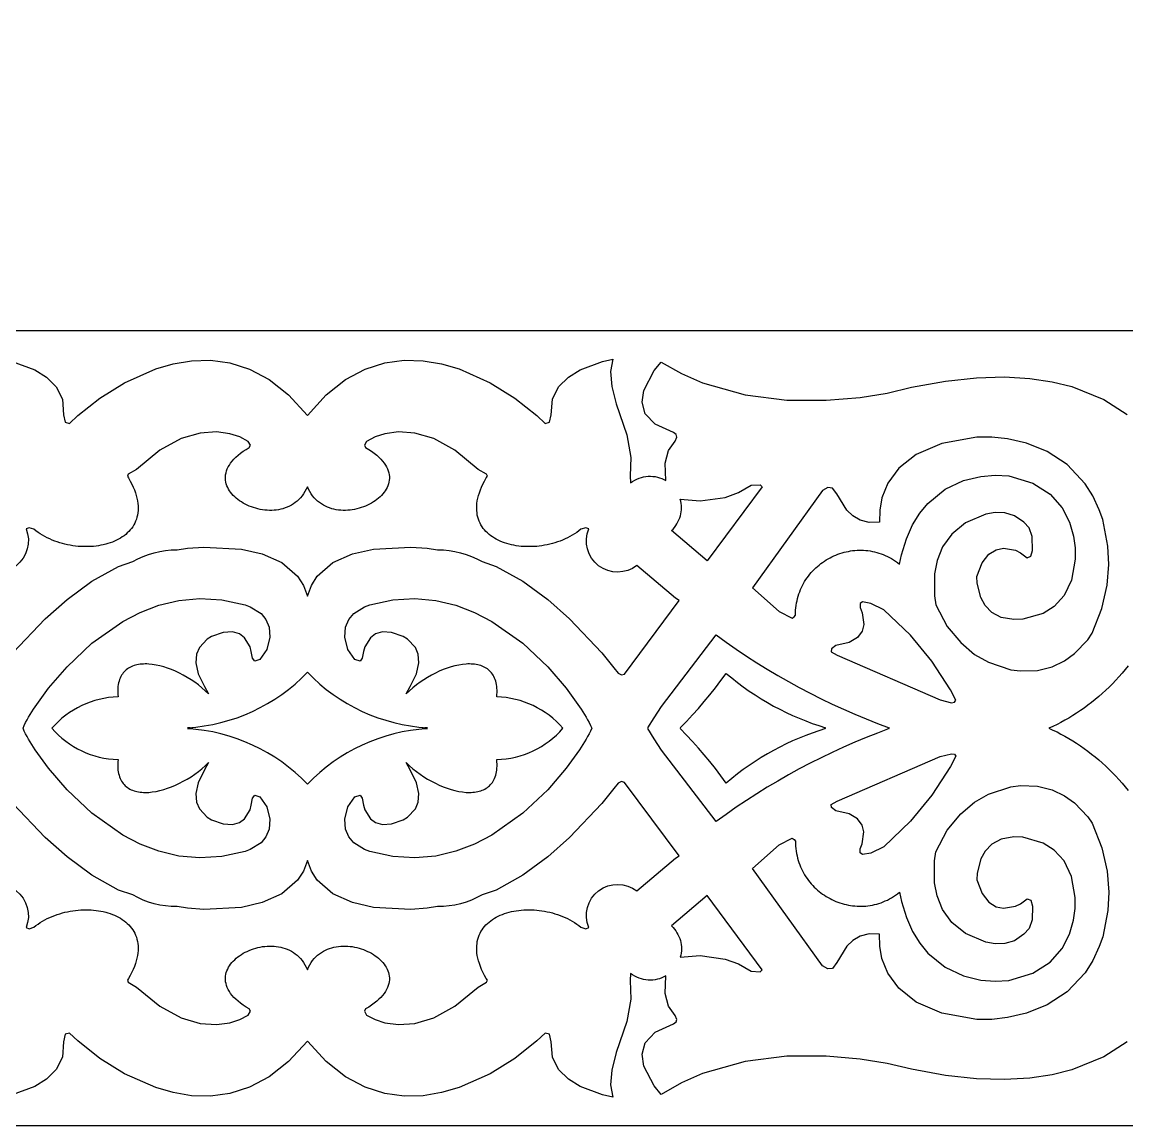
# Model space of a CAD drawing. Extents: x 2785 to 3442, y 577 to 855.
# Drawn here: x 3212.9 to 3351.9, y 577.3 to 716.3 of the extents above; entities that cross this region are included whole.
import ezdxf

# ---------------------------------------------------------------- set-up
doc = ezdxf.new("R2010")
doc.units = 0
doc.layers.add('LAYER_1', color=18, linetype='CONTINUOUS')

msp = doc.modelspace()

# ---------------------------------------------------------------- linework, layer by layer
at = {"layer": 'LAYER_1'}
for points in [[(3140.84, 660.75, 0), (3142.33, 663.28)], [(3355.16, 663.28, 0), (3356.66, 660.75)], [(3142.33, 591.53, 0), (3140.84, 594.06)], [(3356.66, 594.06, 0), (3355.16, 591.53)], [(2907.39, 846.03, 0), (2908.36, 844.39)], [(2970.34, 846.03, 0), (2969.36, 844.39)], [(3109.49, 844.39, 0), (3108.51, 846.03)], [(3170.49, 844.39, 0), (3171.46, 846.03)], [(3309.64, 846.03, 0), (3310.61, 844.39)], [(3371.62, 844.39, 0), (3372.59, 846.03)], [(2908.36, 801.15, 0), (2907.39, 799.51)], [(2969.36, 801.15, 0), (2970.34, 799.51)], [(3108.51, 799.51, 0), (3109.49, 801.15)], [(3171.46, 799.51, 0), (3170.49, 801.15)], [(3310.61, 801.15, 0), (3309.64, 799.51)], [(3372.59, 799.51, 0), (3371.62, 801.15)], [(3211.71, 636.88), (3215.76, 641.18), (3218.51, 643.61), (3221.62, 645.9), (3225, 647.78), (3226.77, 648.39, -0.132782), (3232.36, 649.86), (3233.67, 650.06), (3235.74, 650.21), (3240.44, 649.96), (3243.08, 649.35), (3245.53, 648.25), (3247.51, 646.53), (3248.24, 645.39), (3248.75, 644.04), (3248.75, 644.04), (3248.75, 644.04), (3248.75, 644.04), (3248.75, 644.04), (3249.26, 645.39), (3249.99, 646.53), (3251.97, 648.25), (3254.42, 649.35), (3257.06, 649.96), (3261.76, 650.21), (3263.83, 650.06), (3265.13, 649.86, -0.132782), (3270.72, 648.39), (3272.5, 647.78), (3275.87, 645.9), (3278.98, 643.61), (3281.73, 641.18), (3285.79, 636.88), (3287.31, 634.99), (3287.83, 634.32), (3288.26, 634.11), (3288.66, 634.22), (3295.52, 643.47), (3295.08, 643.78), (3290.19, 647.89, -0.77031), (3284.14, 652.5), (3284.14, 652.5), (3283.77, 652.65), (3283.17, 652.45), (3282.9, 652.25), (3282.63, 652.05), (3282.35, 651.87), (3282.06, 651.69), (3281.76, 651.53), (3281.46, 651.37), (3281.16, 651.23), (3280.85, 651.09), (3280.54, 650.97), (3280.22, 650.86), (3279.9, 650.75), (3279.57, 650.66), (3279.25, 650.57), (3278.92, 650.5), (3278.59, 650.44), (3278.26, 650.38), (3277.93, 650.34), (3277.6, 650.3), (3277.27, 650.28), (3276.94, 650.26), (3276.62, 650.26), (3276.29, 650.26), (3275.97, 650.28), (3275.65, 650.3), (3275.34, 650.33), (3275.03, 650.38), (3274.72, 650.43), (3274.42, 650.49), (3274.13, 650.56), (3273.84, 650.65), (3273.56, 650.74), (3273.28, 650.84), (3273.02, 650.95), (3272.76, 651.07), (3272.51, 651.19), (3272.27, 651.33), (3272.03, 651.48), (3271.81, 651.64), (3271.6, 651.8), (3271.4, 651.98), (3271.22, 652.16), (3271.04, 652.36), (3270.88, 652.56), (3270.73, 652.77), (3270.59, 652.99), (3270.47, 653.22), (3270.36, 653.46), (3270.27, 653.71), (3270.19, 653.97), (3270.13, 654.24), (3270.09, 654.51), (3270.06, 654.8), (3270.05, 655.09), (3270.06, 655.39), (3270.08, 655.71), (3270.13, 656.03), (3270.2, 656.36), (3270.28, 656.69), (3270.39, 657.04), (3270.52, 657.4), (3270.66, 657.76), (3270.84, 658.13), (3271.03, 658.52), (3271.24, 658.91), (3271.4, 659.13), (3271.28, 659.37), (3270.23, 659.98), (3267.31, 662.4), (3264.64, 663.86), (3262.25, 664.56), (3260.2, 664.7), (3258.51, 664.47), (3257.26, 664.07), (3256.19, 663.51), (3255.92, 663.04), (3256.06, 662.74), (3256.46, 662.5), (3256.83, 662.26), (3257.16, 662.02), (3257.47, 661.77), (3257.74, 661.52), (3257.99, 661.28), (3258.21, 661.03), (3258.4, 660.78), (3258.57, 660.53), (3258.71, 660.29), (3258.83, 660.04), (3258.92, 659.8), (3258.99, 659.55), (3259.03, 659.31), (3259.06, 659.07), (3259.06, 658.84), (3259.04, 658.61), (3259, 658.38), (3258.95, 658.15), (3258.87, 657.93), (3258.78, 657.72), (3258.67, 657.51), (3258.55, 657.3), (3258.41, 657.1), (3258.25, 656.9), (3258.08, 656.72), (3257.9, 656.54), (3257.71, 656.36), (3257.5, 656.2), (3257.28, 656.04), (3257.06, 655.89), (3256.82, 655.74), (3256.58, 655.61), (3256.32, 655.49), (3256.07, 655.37), (3255.8, 655.27), (3255.53, 655.17), (3255.25, 655.09), (3254.97, 655.02), (3254.69, 654.95), (3254.4, 654.9), (3254.11, 654.87), (3253.82, 654.84), (3253.53, 654.83), (3253.24, 654.83), (3252.95, 654.84), (3252.66, 654.87), (3252.38, 654.91), (3252.09, 654.97), (3251.82, 655.04), (3251.54, 655.13), (3251.27, 655.23), (3251.01, 655.35), (3250.76, 655.48), (3250.51, 655.63), (3250.27, 655.8), (3250.04, 655.99), (3249.82, 656.19), (3249.61, 656.41), (3249.41, 656.65), (3249.23, 656.91), (3249.05, 657.19), (3248.89, 657.49), (3248.75, 657.8), (3248.6, 657.49), (3248.44, 657.19), (3248.27, 656.91), (3248.08, 656.65), (3247.89, 656.41), (3247.68, 656.19), (3247.46, 655.99), (3247.23, 655.8), (3246.99, 655.63), (3246.74, 655.48), (3246.48, 655.35), (3246.22, 655.23), (3245.95, 655.13), (3245.68, 655.04), (3245.4, 654.97), (3245.12, 654.91), (3244.84, 654.87), (3244.55, 654.84), (3244.26, 654.83), (3243.97, 654.83), (3243.68, 654.84), (3243.39, 654.87), (3243.1, 654.9), (3242.81, 654.95), (3242.53, 655.02), (3242.25, 655.09), (3241.97, 655.17), (3241.7, 655.27), (3241.43, 655.37), (3241.17, 655.49), (3240.92, 655.61), (3240.67, 655.74), (3240.44, 655.89), (3240.21, 656.04), (3240, 656.2), (3239.79, 656.36), (3239.6, 656.54), (3239.41, 656.72), (3239.25, 656.9), (3239.09, 657.1), (3238.95, 657.3), (3238.83, 657.51), (3238.72, 657.72), (3238.62, 657.93), (3238.55, 658.15), (3238.49, 658.38), (3238.46, 658.61), (3238.44, 658.84), (3238.44, 659.07), (3238.46, 659.31), (3238.51, 659.55), (3238.58, 659.8), (3238.67, 660.04), (3238.79, 660.29), (3238.93, 660.53), (3239.09, 660.78), (3239.29, 661.03), (3239.51, 661.28), (3239.75, 661.52), (3240.03, 661.77), (3240.33, 662.02), (3240.67, 662.26), (3241.04, 662.5), (3241.43, 662.74), (3241.58, 663.04), (3241.3, 663.51), (3240.24, 664.07), (3238.98, 664.47), (3237.3, 664.7), (3235.24, 664.56), (3232.86, 663.86), (3230.18, 662.4), (3227.27, 659.98), (3226.22, 659.37), (3226.1, 659.13), (3226.25, 658.91), (3226.47, 658.52), (3226.66, 658.13), (3226.83, 657.76), (3226.98, 657.4), (3227.11, 657.04), (3227.21, 656.69), (3227.3, 656.36), (3227.37, 656.03), (3227.41, 655.71), (3227.44, 655.39), (3227.45, 655.09), (3227.44, 654.8), (3227.41, 654.51), (3227.37, 654.24), (3227.31, 653.97), (3227.23, 653.71), (3227.14, 653.46), (3227.03, 653.22), (3226.91, 652.99), (3226.77, 652.77), (3226.62, 652.56), (3226.46, 652.36), (3226.28, 652.16), (3226.09, 651.98), (3225.89, 651.8), (3225.68, 651.64), (3225.46, 651.48), (3225.23, 651.33), (3224.99, 651.19), (3224.74, 651.07), (3224.48, 650.95), (3224.21, 650.84), (3223.94, 650.74), (3223.66, 650.65), (3223.37, 650.56), (3223.07, 650.49), (3222.77, 650.43), (3222.47, 650.38), (3222.16, 650.33), (3221.84, 650.3), (3221.53, 650.28), (3221.2, 650.26), (3220.88, 650.26), (3220.55, 650.26), (3220.23, 650.28), (3219.9, 650.3), (3219.57, 650.34), (3219.24, 650.38), (3218.91, 650.44), (3218.58, 650.5), (3218.25, 650.57), (3217.92, 650.66), (3217.6, 650.75), (3217.28, 650.86), (3216.96, 650.97), (3216.65, 651.09), (3216.34, 651.23), (3216.03, 651.37), (3215.73, 651.53), (3215.44, 651.69), (3215.15, 651.87), (3214.87, 652.05), (3214.6, 652.25), (3214.33, 652.45), (3213.73, 652.65), (3213.35, 652.5), (3213.35, 652.5, -0.77031), (3207.3, 647.89)], [(3207.3, 606.92, -0.77031), (3213.35, 602.31), (3213.35, 602.31), (3213.73, 602.16), (3214.33, 602.36), (3214.6, 602.56), (3214.87, 602.76), (3215.15, 602.94), (3215.44, 603.12), (3215.73, 603.28), (3216.03, 603.44), (3216.34, 603.58), (3216.65, 603.72), (3216.96, 603.84), (3217.28, 603.95), (3217.6, 604.06), (3217.92, 604.15), (3218.25, 604.24), (3218.58, 604.31), (3218.91, 604.37), (3219.24, 604.43), (3219.57, 604.47), (3219.9, 604.51), (3220.23, 604.53), (3220.55, 604.55), (3220.88, 604.55), (3221.2, 604.55), (3221.53, 604.53), (3221.84, 604.51), (3222.16, 604.48), (3222.47, 604.43), (3222.77, 604.38), (3223.07, 604.32), (3223.37, 604.25), (3223.66, 604.17), (3223.94, 604.07), (3224.21, 603.97), (3224.48, 603.86), (3224.74, 603.75), (3224.99, 603.62), (3225.23, 603.48), (3225.46, 603.33), (3225.68, 603.17), (3225.89, 603.01), (3226.09, 602.83), (3226.28, 602.65), (3226.46, 602.45), (3226.62, 602.25), (3226.77, 602.04), (3226.91, 601.82), (3227.03, 601.59), (3227.14, 601.35), (3227.23, 601.1), (3227.31, 600.84), (3227.37, 600.57), (3227.41, 600.3), (3227.44, 600.01), (3227.45, 599.72), (3227.44, 599.42), (3227.41, 599.11), (3227.37, 598.78), (3227.3, 598.46), (3227.21, 598.12), (3227.11, 597.77), (3226.98, 597.41), (3226.83, 597.05), (3226.66, 596.68), (3226.47, 596.29), (3226.25, 595.9), (3226.1, 595.68), (3226.22, 595.44), (3227.27, 594.83), (3230.18, 592.41), (3232.86, 590.95), (3235.24, 590.25), (3237.3, 590.11), (3238.98, 590.34), (3240.24, 590.75), (3241.3, 591.3), (3241.58, 591.77), (3241.43, 592.07), (3241.04, 592.31), (3240.67, 592.55), (3240.33, 592.79), (3240.03, 593.04), (3239.75, 593.29), (3239.51, 593.53), (3239.29, 593.78), (3239.09, 594.03), (3238.93, 594.28), (3238.79, 594.52), (3238.67, 594.77), (3238.58, 595.01), (3238.51, 595.26), (3238.46, 595.5), (3238.44, 595.74), (3238.44, 595.97), (3238.46, 596.2), (3238.49, 596.43), (3238.55, 596.66), (3238.62, 596.88), (3238.72, 597.09), (3238.83, 597.31), (3238.95, 597.51), (3239.09, 597.71), (3239.25, 597.91), (3239.41, 598.09), (3239.6, 598.27), (3239.79, 598.45), (3240, 598.62), (3240.21, 598.77), (3240.44, 598.92), (3240.67, 599.07), (3240.92, 599.2), (3241.17, 599.32), (3241.43, 599.44), (3241.7, 599.54), (3241.97, 599.64), (3242.25, 599.72), (3242.53, 599.79), (3242.81, 599.86), (3243.1, 599.91), (3243.39, 599.94), (3243.68, 599.97), (3243.97, 599.98), (3244.26, 599.98), (3244.55, 599.97), (3244.84, 599.94), (3245.12, 599.9), (3245.4, 599.84), (3245.68, 599.77), (3245.95, 599.68), (3246.22, 599.58), (3246.48, 599.46), (3246.74, 599.33), (3246.99, 599.18), (3247.23, 599.01), (3247.46, 598.82), (3247.68, 598.62), (3247.89, 598.4), (3248.08, 598.16), (3248.27, 597.9), (3248.44, 597.62), (3248.6, 597.32), (3248.75, 597.01), (3248.89, 597.32), (3249.05, 597.62), (3249.23, 597.9), (3249.41, 598.16), (3249.61, 598.4), (3249.82, 598.62), (3250.04, 598.82), (3250.27, 599.01), (3250.51, 599.18), (3250.76, 599.33), (3251.01, 599.46), (3251.27, 599.58), (3251.54, 599.68), (3251.82, 599.77), (3252.09, 599.84), (3252.38, 599.9), (3252.66, 599.94), (3252.95, 599.97), (3253.24, 599.98), (3253.53, 599.98), (3253.82, 599.97), (3254.11, 599.94), (3254.4, 599.91), (3254.69, 599.86), (3254.97, 599.79), (3255.25, 599.72), (3255.53, 599.64), (3255.8, 599.54), (3256.07, 599.44), (3256.32, 599.32), (3256.58, 599.2), (3256.82, 599.07), (3257.06, 598.92), (3257.28, 598.77), (3257.5, 598.62), (3257.71, 598.45), (3257.9, 598.27), (3258.08, 598.09), (3258.25, 597.91), (3258.41, 597.71), (3258.55, 597.51), (3258.67, 597.31), (3258.78, 597.09), (3258.87, 596.88), (3258.95, 596.66), (3259, 596.43), (3259.04, 596.2), (3259.06, 595.97), (3259.06, 595.74), (3259.03, 595.5), (3258.99, 595.26), (3258.92, 595.01), (3258.83, 594.77), (3258.71, 594.52), (3258.57, 594.28), (3258.4, 594.03), (3258.21, 593.78), (3257.99, 593.53), (3257.74, 593.29), (3257.47, 593.04), (3257.16, 592.79), (3256.83, 592.55), (3256.46, 592.31), (3256.06, 592.07), (3255.92, 591.77), (3256.19, 591.3), (3257.26, 590.75), (3258.51, 590.34), (3260.2, 590.11), (3262.25, 590.25), (3264.64, 590.95), (3267.31, 592.41), (3270.23, 594.83), (3271.28, 595.44), (3271.4, 595.68), (3271.24, 595.9), (3271.03, 596.29), (3270.84, 596.68), (3270.66, 597.05), (3270.52, 597.41), (3270.39, 597.77), (3270.28, 598.12), (3270.2, 598.46), (3270.13, 598.78), (3270.08, 599.11), (3270.06, 599.42), (3270.05, 599.72), (3270.06, 600.01), (3270.09, 600.3), (3270.13, 600.57), (3270.19, 600.84), (3270.27, 601.1), (3270.36, 601.35), (3270.47, 601.59), (3270.59, 601.82), (3270.73, 602.04), (3270.88, 602.25), (3271.04, 602.45), (3271.22, 602.65), (3271.4, 602.83), (3271.6, 603.01), (3271.81, 603.17), (3272.03, 603.33), (3272.27, 603.48), (3272.51, 603.62), (3272.76, 603.75), (3273.02, 603.86), (3273.28, 603.97), (3273.56, 604.07), (3273.84, 604.17), (3274.13, 604.25), (3274.42, 604.32), (3274.72, 604.38), (3275.03, 604.43), (3275.34, 604.48), (3275.65, 604.51), (3275.97, 604.53), (3276.29, 604.55), (3276.62, 604.55), (3276.94, 604.55), (3277.27, 604.53), (3277.6, 604.51), (3277.93, 604.47), (3278.26, 604.43), (3278.59, 604.37), (3278.92, 604.31), (3279.25, 604.24), (3279.57, 604.15), (3279.9, 604.06), (3280.22, 603.95), (3280.54, 603.84), (3280.85, 603.72), (3281.16, 603.58), (3281.46, 603.44), (3281.76, 603.28), (3282.06, 603.12), (3282.35, 602.94), (3282.63, 602.76), (3282.9, 602.56), (3283.17, 602.36), (3283.77, 602.16), (3284.14, 602.31), (3284.14, 602.31, -0.77031), (3290.19, 606.92), (3295.08, 611.03), (3295.52, 611.34), (3288.66, 620.59), (3288.26, 620.7), (3287.83, 620.49), (3287.31, 619.82), (3285.79, 617.93), (3281.73, 613.63), (3278.98, 611.2), (3275.87, 608.91), (3272.5, 607.03), (3270.72, 606.42, -0.132782), (3265.13, 604.95), (3263.83, 604.75), (3261.76, 604.6), (3257.06, 604.85), (3254.42, 605.46), (3251.97, 606.56), (3249.99, 608.29), (3249.26, 609.42), (3248.75, 610.77), (3248.75, 610.77), (3248.75, 610.77), (3248.75, 610.77), (3248.75, 610.77), (3248.24, 609.42), (3247.51, 608.29), (3245.53, 606.56), (3243.08, 605.46), (3240.44, 604.85), (3235.74, 604.6), (3233.67, 604.75), (3232.36, 604.95, -0.132782), (3226.77, 606.42), (3225, 607.03), (3221.62, 608.91), (3218.51, 611.2), (3215.76, 613.63), (3211.71, 617.93)]]:
    msp.add_lwpolyline(points, format="xyb", dxfattribs=at)
for points in [[(3094.24, 677.47), (3248.75, 677.47), (3403.26, 677.47)], [(3211.62, 673.57), (3214.44, 672.51), (3215.91, 671.59), (3217.13, 670.38), (3217.92, 668.81), (3218.05, 666.87), (3218.29, 665.92), (3218.83, 665.77), (3219.87, 666.77), (3222.64, 668.97), (3225.74, 670.9), (3229.67, 672.64), (3231.86, 673.28), (3234.17, 673.66), (3236.56, 673.72), (3239.01, 673.39), (3241.48, 672.6), (3243.95, 671.28), (3246.38, 669.36), (3248.75, 666.79), (3251.12, 669.36), (3253.55, 671.28), (3256.01, 672.6), (3258.49, 673.39), (3260.93, 673.72), (3263.33, 673.66), (3265.64, 673.28), (3267.83, 672.64), (3271.75, 670.9), (3274.85, 668.97), (3277.62, 666.77), (3278.67, 665.77), (3279.21, 665.92), (3279.44, 666.87), (3279.58, 668.81), (3280.36, 670.38), (3281.59, 671.59), (3283.06, 672.51), (3285.88, 673.57), (3287.19, 673.86), (3286.88, 672.29), (3287.05, 670.43), (3287.58, 668.23), (3288.93, 664.33), (3289.43, 661.49), (3289.36, 659.16), (3289.42, 658.28), (3289.67, 658.46), (3289.94, 658.62), (3290.21, 658.76), (3290.48, 658.88), (3290.77, 658.97), (3291.05, 659.04), (3291.34, 659.09), (3291.63, 659.12), (3291.92, 659.12), (3292.21, 659.11), (3292.5, 659.07), (3292.78, 659.01), (3293.06, 658.94), (3293.33, 658.84), (3293.6, 658.72), (3293.86, 658.58), (3293.76, 660.78), (3294.19, 662.38), (3295.04, 663.55), (3295.25, 664.06), (3295.16, 664.38), (3294.83, 664.61), (3292.49, 665.67), (3291.24, 666.99), (3290.85, 668.45), (3291.07, 669.93), (3292.39, 672.44), (3293.27, 673.5), (3295.82, 672.04), (3298.45, 670.88), (3303.81, 669.36), (3309.08, 668.7), (3314, 668.68), (3318.3, 669.05), (3321.7, 669.6), (3324.74, 670.32), (3329.04, 671.11), (3332.94, 671.53), (3336.47, 671.62), (3339.63, 671.44), (3342.44, 671.02), (3344.92, 670.4), (3348.96, 668.77), (3351.87, 666.9)], [(3352.01, 635.26), (3351.63, 634.79), (3351.25, 634.33), (3350.85, 633.88), (3350.45, 633.44), (3350.03, 633.01), (3349.61, 632.59), (3349.19, 632.18), (3348.75, 631.78), (3348.31, 631.39), (3347.86, 631.01), (3347.41, 630.65), (3346.95, 630.29), (3346.48, 629.95), (3346.01, 629.62), (3345.53, 629.29), (3345.04, 628.99), (3344.55, 628.69), (3344.06, 628.41), (3343.56, 628.14), (3343.06, 627.88), (3342.55, 627.64), (3342.04, 627.41), (3342.55, 627.17), (3343.06, 626.93), (3343.56, 626.67), (3344.06, 626.4), (3344.55, 626.12), (3345.04, 625.82), (3345.53, 625.52), (3346.01, 625.2), (3346.48, 624.86), (3346.95, 624.52), (3347.41, 624.16), (3347.86, 623.8), (3348.31, 623.42), (3348.75, 623.03), (3349.19, 622.63), (3349.61, 622.22), (3350.03, 621.8), (3350.45, 621.37), (3350.85, 620.93), (3351.25, 620.48), (3351.63, 620.02), (3352.01, 619.55)], [(3351.87, 587.92), (3348.96, 586.04), (3344.92, 584.41), (3342.44, 583.79), (3339.63, 583.37), (3336.47, 583.19), (3332.94, 583.28), (3329.04, 583.7), (3324.74, 584.49), (3321.7, 585.21), (3318.3, 585.76), (3314, 586.13), (3309.08, 586.11), (3303.81, 585.45), (3298.45, 583.93), (3295.82, 582.77), (3293.27, 581.32), (3292.39, 582.37), (3291.07, 584.88), (3290.85, 586.36), (3291.24, 587.82), (3292.49, 589.15), (3294.83, 590.2), (3295.16, 590.43), (3295.25, 590.75), (3295.04, 591.26), (3294.19, 592.43), (3293.76, 594.03), (3293.86, 596.23), (3293.6, 596.09), (3293.33, 595.97), (3293.06, 595.87), (3292.78, 595.8), (3292.5, 595.74), (3292.21, 595.7), (3291.92, 595.69), (3291.63, 595.69), (3291.34, 595.72), (3291.05, 595.77), (3290.77, 595.84), (3290.48, 595.93), (3290.21, 596.05), (3289.94, 596.19), (3289.67, 596.35), (3289.42, 596.53), (3289.36, 595.65), (3289.43, 593.32), (3288.93, 590.48), (3287.58, 586.58), (3287.05, 584.38), (3286.88, 582.52), (3287.19, 580.95), (3285.88, 581.24), (3283.06, 582.3), (3281.59, 583.22), (3280.36, 584.44), (3279.58, 586), (3279.44, 587.94), (3279.21, 588.89), (3278.67, 589.04), (3277.62, 588.05), (3274.85, 585.84), (3271.75, 583.91), (3267.83, 582.17), (3265.64, 581.53), (3263.33, 581.15), (3260.93, 581.09), (3258.49, 581.43), (3256.01, 582.21), (3253.55, 583.53), (3251.12, 585.45), (3248.75, 588.02), (3246.38, 585.45), (3243.95, 583.53), (3241.48, 582.21), (3239.01, 581.43), (3236.56, 581.09), (3234.17, 581.15), (3231.86, 581.53), (3229.67, 582.17), (3225.74, 583.91), (3222.64, 585.84), (3219.87, 588.05), (3218.83, 589.04), (3218.29, 588.89), (3218.05, 587.94), (3217.92, 586), (3217.13, 584.44), (3215.91, 583.22), (3214.44, 582.3), (3211.62, 581.24)], [(3403.26, 577.34), (3248.75, 577.34), (3094.24, 577.34)]]:
    msp.add_lwpolyline(points, dxfattribs=at)
for points in [[(3310.16, 641.62), (3310.16, 641.94), (3310.18, 642.26), (3310.21, 642.56), (3310.24, 642.87), (3310.29, 643.17), (3310.35, 643.46), (3310.42, 643.75), (3310.5, 644.04), (3310.59, 644.32), (3310.69, 644.59), (3310.79, 644.86), (3310.91, 645.12), (3311.04, 645.37), (3311.17, 645.62), (3311.31, 645.87), (3311.46, 646.11), (3311.62, 646.34), (3311.78, 646.56), (3311.95, 646.78), (3312.13, 646.99), (3312.32, 647.2), (3312.51, 647.4), (3312.71, 647.59), (3312.92, 647.77), (3313.13, 647.95), (3313.34, 648.12), (3313.56, 648.28), (3313.79, 648.44), (3314.02, 648.59), (3314.26, 648.73), (3314.5, 648.86), (3314.74, 648.98), (3314.99, 649.1), (3315.24, 649.2), (3315.5, 649.3), (3315.75, 649.39), (3316.01, 649.48), (3316.28, 649.55), (3316.54, 649.62), (3316.81, 649.67), (3317.08, 649.72), (3317.35, 649.76), (3317.63, 649.78), (3317.9, 649.8), (3318.17, 649.81), (3318.45, 649.81), (3318.73, 649.8), (3319, 649.79), (3319.28, 649.76), (3319.55, 649.72), (3319.83, 649.67), (3320.1, 649.61), (3320.38, 649.54), (3320.65, 649.46), (3320.92, 649.37), (3321.19, 649.27), (3321.45, 649.16), (3321.72, 649.03), (3321.98, 648.9), (3322.24, 648.75), (3322.49, 648.6), (3322.75, 648.43), (3323, 648.25), (3323.24, 648.06), (3323.51, 649.22), (3324.12, 651.25), (3324.89, 653), (3325.79, 654.47), (3326.79, 655.7), (3329, 657.49), (3331.3, 658.57), (3333.47, 659.1), (3335.3, 659.26), (3337.02, 659.17), (3340.02, 658.25), (3342.2, 656.85), (3343.69, 655.14), (3344.63, 653.33), (3345.13, 651.59), (3345.33, 650.11), (3345.33, 648.7), (3344.87, 646.06), (3343.94, 644.11), (3342.7, 642.74), (3341.32, 641.86), (3338.78, 641.13), (3337.64, 641.07), (3336.05, 641.35), (3334.87, 641.99), (3334.04, 642.86), (3333.49, 643.85), (3333.02, 645.67), (3332.97, 646.5), (3333.66, 648.21), (3334.5, 649.3), (3335.41, 649.87), (3336.31, 650.07), (3337.82, 649.8), (3338.45, 649.49), (3339.29, 648.87), (3339.75, 649.05), (3339.97, 649.79), (3339.95, 651.54), (3339.57, 652.62), (3338.89, 653.34), (3337.73, 654.15), (3336.5, 654.52), (3335.28, 654.55), (3334.12, 654.36), (3331.56, 653.25), (3329.83, 651.85), (3328.67, 650.23), (3327.98, 648.52), (3327.64, 646.85), (3327.63, 644.09), (3327.81, 642.95), (3329.26, 640.23), (3330.94, 638.18), (3332.7, 636.7), (3334.43, 635.7), (3337.27, 634.77), (3338.45, 634.63), (3340.6, 634.69), (3342.46, 635.15), (3344.01, 635.9), (3345.27, 636.8), (3346.93, 638.54), (3347.48, 639.35), (3348.69, 642.48), (3349.35, 645.4), (3349.57, 648.03), (3349.46, 650.33), (3348.81, 653.66), (3348.37, 654.88), (3347.56, 656.65), (3346.6, 658.18), (3344.34, 660.59), (3341.81, 662.23), (3339.24, 663.27), (3336.84, 663.83), (3334.85, 664.05), (3332.99, 664.06), (3328.56, 663.26), (3325.34, 661.88), (3323.14, 660.14), (3321.77, 658.25), (3321.04, 656.41), (3320.75, 654.84), (3320.74, 653.34), (3319.42, 653.28), (3318.29, 653.58), (3317.36, 654.14), (3316.62, 654.84), (3315.35, 656.9), (3314.82, 657.64), (3314.24, 657.71), (3313.56, 657.33), (3304.77, 645.08), (3308.12, 642.09), (3309.75, 641.26), (3310, 641.43)], [(3294.55, 652.28), (3294.75, 652.48), (3294.93, 652.69), (3295.09, 652.91), (3295.24, 653.14), (3295.37, 653.37), (3295.49, 653.62), (3295.59, 653.87), (3295.67, 654.12), (3295.73, 654.38), (3295.77, 654.64), (3295.8, 654.91), (3295.81, 655.18), (3295.8, 655.44), (3295.77, 655.71), (3295.72, 655.98), (3295.66, 656.24), (3298.15, 656.03), (3301.3, 656.46), (3302.97, 657.06), (3304.58, 657.98), (3305.72, 658.06), (3305.95, 657.8), (3299.05, 648.48)], [(3318.28, 642.6), (3318.55, 641.94), (3318.76, 640.45), (3318.55, 639.62), (3317.97, 638.83), (3316.9, 638.2), (3315.24, 637.8), (3314.67, 637.39), (3314.64, 637), (3315.39, 636.58), (3328.35, 630.96), (3329.78, 630.61), (3330.16, 630.68), (3330.33, 630.93), (3329.67, 632.23), (3327.3, 635.84), (3324.64, 639.12), (3321.26, 642.32), (3319.62, 643.12), (3318.58, 643.3), (3318.29, 643.09)], [(3291.62, 627.41), (3291.58, 627.47), (3292.37, 628.72), (3293.28, 630.15), (3300.17, 639.16), (3301.43, 638.25), (3302.7, 637.36), (3303.98, 636.49), (3305.29, 635.65), (3306.6, 634.84), (3307.93, 634.05), (3309.27, 633.28), (3310.63, 632.53), (3312, 631.81), (3313.38, 631.12), (3314.78, 630.45), (3316.19, 629.8), (3317.61, 629.18), (3319.04, 628.58), (3320.48, 628.01), (3321.93, 627.47), (3321.78, 627.41), (3321.93, 627.35), (3320.48, 626.8), (3319.04, 626.23), (3317.61, 625.63), (3316.19, 625.01), (3314.78, 624.36), (3313.38, 623.69), (3312, 623), (3310.63, 622.28), (3309.27, 621.53), (3307.93, 620.76), (3306.6, 619.97), (3305.29, 619.16), (3303.98, 618.32), (3302.7, 617.45), (3301.43, 616.56), (3300.17, 615.65), (3293.28, 624.66), (3292.37, 626.09), (3291.58, 627.35)], [(3295.71, 627.41), (3295.65, 627.47), (3296.43, 628.26), (3297.19, 629.07), (3297.94, 629.9), (3298.67, 630.75), (3299.38, 631.61), (3300.08, 632.49), (3300.76, 633.4), (3301.42, 634.31), (3302.13, 633.73), (3302.85, 633.16), (3303.58, 632.61), (3304.33, 632.09), (3305.08, 631.59), (3305.84, 631.1), (3306.62, 630.64), (3307.4, 630.2), (3308.19, 629.79), (3308.99, 629.39), (3309.8, 629.01), (3310.61, 628.66), (3311.44, 628.33), (3312.27, 628.02), (3313.1, 627.73), (3313.95, 627.47), (3313.76, 627.41), (3313.95, 627.35), (3313.1, 627.08), (3312.27, 626.79), (3311.44, 626.48), (3310.61, 626.15), (3309.8, 625.8), (3308.99, 625.42), (3308.19, 625.03), (3307.4, 624.61), (3306.62, 624.17), (3305.84, 623.71), (3305.08, 623.23), (3304.33, 622.72), (3303.58, 622.2), (3302.85, 621.65), (3302.13, 621.08), (3301.42, 620.5), (3300.76, 621.42), (3300.08, 622.32), (3299.38, 623.2), (3298.67, 624.06), (3297.94, 624.91), (3297.19, 625.74), (3296.43, 626.55), (3295.65, 627.35)], [(3318.28, 612.21), (3318.55, 612.87), (3318.76, 614.36), (3318.55, 615.2), (3317.97, 615.98), (3316.9, 616.61), (3315.24, 617.01), (3314.67, 617.42), (3314.64, 617.81), (3315.39, 618.23), (3328.35, 623.85), (3329.78, 624.2), (3330.16, 624.13), (3330.33, 623.88), (3329.67, 622.58), (3327.3, 618.97), (3324.64, 615.69), (3321.26, 612.49), (3319.62, 611.69), (3318.58, 611.51), (3318.29, 611.72)], [(3310.16, 613.19), (3310.16, 612.87), (3310.18, 612.56), (3310.21, 612.25), (3310.24, 611.94), (3310.29, 611.64), (3310.35, 611.35), (3310.42, 611.06), (3310.5, 610.77), (3310.59, 610.5), (3310.69, 610.22), (3310.79, 609.95), (3310.91, 609.69), (3311.04, 609.44), (3311.17, 609.19), (3311.31, 608.94), (3311.46, 608.7), (3311.62, 608.47), (3311.78, 608.25), (3311.95, 608.03), (3312.13, 607.82), (3312.32, 607.61), (3312.51, 607.41), (3312.71, 607.22), (3312.92, 607.04), (3313.13, 606.86), (3313.34, 606.69), (3313.56, 606.53), (3313.79, 606.37), (3314.02, 606.22), (3314.26, 606.08), (3314.5, 605.95), (3314.74, 605.83), (3314.99, 605.71), (3315.24, 605.61), (3315.5, 605.51), (3315.75, 605.42), (3316.01, 605.33), (3316.28, 605.26), (3316.54, 605.2), (3316.81, 605.14), (3317.08, 605.09), (3317.35, 605.05), (3317.63, 605.03), (3317.9, 605.01), (3318.17, 605), (3318.45, 605), (3318.73, 605.01), (3319, 605.02), (3319.28, 605.05), (3319.55, 605.09), (3319.83, 605.14), (3320.1, 605.2), (3320.38, 605.27), (3320.65, 605.35), (3320.92, 605.44), (3321.19, 605.54), (3321.45, 605.66), (3321.72, 605.78), (3321.98, 605.91), (3322.24, 606.06), (3322.49, 606.21), (3322.75, 606.38), (3323, 606.56), (3323.24, 606.75), (3323.51, 605.59), (3324.12, 603.56), (3324.89, 601.82), (3325.79, 600.34), (3326.79, 599.11), (3329, 597.32), (3331.3, 596.24), (3333.47, 595.71), (3335.3, 595.55), (3337.02, 595.64), (3340.02, 596.56), (3342.2, 597.96), (3343.69, 599.67), (3344.63, 601.49), (3345.13, 603.23), (3345.33, 604.7), (3345.33, 606.11), (3344.87, 608.75), (3343.94, 610.7), (3342.7, 612.07), (3341.32, 612.95), (3338.78, 613.69), (3337.64, 613.74), (3336.05, 613.46), (3334.87, 612.82), (3334.04, 611.95), (3333.49, 610.96), (3333.02, 609.14), (3332.97, 608.31), (3333.66, 606.6), (3334.5, 605.52), (3335.41, 604.94), (3336.31, 604.74), (3337.82, 605.01), (3338.45, 605.32), (3339.29, 605.94), (3339.75, 605.76), (3339.97, 605.02), (3339.95, 603.27), (3339.57, 602.19), (3338.89, 601.47), (3337.73, 600.66), (3336.5, 600.29), (3335.28, 600.26), (3334.12, 600.46), (3331.56, 601.56), (3329.83, 602.96), (3328.67, 604.58), (3327.98, 606.29), (3327.64, 607.96), (3327.63, 610.72), (3327.81, 611.86), (3329.26, 614.58), (3330.94, 616.63), (3332.7, 618.11), (3334.43, 619.11), (3337.27, 620.04), (3338.45, 620.18), (3340.6, 620.12), (3342.46, 619.66), (3344.01, 618.91), (3345.27, 618.01), (3346.93, 616.27), (3347.48, 615.46), (3348.69, 612.33), (3349.35, 609.41), (3349.57, 606.78), (3349.46, 604.48), (3348.81, 601.15), (3348.37, 599.93), (3347.56, 598.16), (3346.6, 596.63), (3344.34, 594.22), (3341.81, 592.58), (3339.24, 591.54), (3336.84, 590.98), (3334.85, 590.76), (3332.99, 590.75), (3328.56, 591.55), (3325.34, 592.93), (3323.14, 594.67), (3321.77, 596.56), (3321.04, 598.4), (3320.75, 599.97), (3320.74, 601.47), (3319.42, 601.53), (3318.29, 601.23), (3317.36, 600.67), (3316.62, 599.97), (3315.35, 597.91), (3314.82, 597.17), (3314.24, 597.1), (3313.56, 597.48), (3304.77, 609.73), (3308.12, 612.72), (3309.75, 613.55), (3310, 613.39)], [(3294.55, 602.53), (3294.75, 602.33), (3294.93, 602.12), (3295.09, 601.9), (3295.24, 601.67), (3295.37, 601.44), (3295.49, 601.19), (3295.59, 600.94), (3295.67, 600.69), (3295.73, 600.43), (3295.77, 600.17), (3295.8, 599.9), (3295.81, 599.63), (3295.8, 599.37), (3295.77, 599.1), (3295.72, 598.83), (3295.66, 598.57), (3298.15, 598.78), (3301.3, 598.35), (3302.97, 597.76), (3304.58, 596.83), (3305.72, 596.75), (3305.95, 597.01), (3299.05, 606.33)]]:
    msp.add_lwpolyline(points, close=True, dxfattribs=at)
for points in [[(3212.97, 627.41, -0.056268), (3214.52, 630.11), (3216.18, 632.43), (3218.51, 635.14), (3221.65, 638.11), (3225.52, 640.85), (3227.72, 641.99), (3230.07, 642.89), (3232.58, 643.49), (3235.22, 643.74), (3238, 643.57), (3240.9, 642.93), (3241.57, 642.69), (3242.92, 641.83), (3243.53, 641.09), (3243.94, 640.11), (3244.02, 638.86), (3243.65, 637.3), (3242.78, 636.05), (3242.12, 635.83), (3241.86, 636.21), (3241.69, 637.07), (3241.53, 637.66), (3240.83, 638.8), (3240.2, 639.28), (3239.32, 639.54), (3238.17, 639.46), (3236.7, 638.93), (3236.15, 638.62), (3235.16, 637.57), (3234.81, 636.72), (3234.72, 635.63), (3235.02, 634.27), (3235.82, 632.64), (3236.31, 631.74), (3235.9, 632.13), (3235.48, 632.5), (3235.03, 632.86), (3234.58, 633.19), (3234.11, 633.51), (3233.63, 633.81), (3233.14, 634.09), (3232.65, 634.34), (3232.15, 634.58), (3231.66, 634.78), (3231.16, 634.97), (3230.67, 635.13), (3230.18, 635.26), (3229.71, 635.36), (3229.24, 635.43), (3228.78, 635.48), (3228.56, 635.49), (3228.34, 635.49), (3228.12, 635.48), (3227.91, 635.47), (3227.71, 635.45), (3227.51, 635.42), (3227.31, 635.38), (3227.12, 635.34), (3226.94, 635.28), (3226.76, 635.22), (3226.59, 635.14), (3226.42, 635.06), (3226.26, 634.97), (3226.11, 634.87), (3225.97, 634.76), (3225.83, 634.64), (3225.7, 634.51), (3225.58, 634.37), (3225.47, 634.23), (3225.37, 634.07), (3225.28, 633.9), (3225.19, 633.72), (3225.12, 633.53), (3225.05, 633.33), (3225, 633.12), (3224.95, 632.9), (3224.92, 632.67), (3224.9, 632.43), (3224.89, 632.18), (3224.89, 631.91), (3224.9, 631.64), (3224.93, 631.35, 0.209744), (3216.6, 627.41, 0.209744), (3224.93, 623.46), (3224.9, 623.17), (3224.89, 622.9), (3224.89, 622.63), (3224.9, 622.38), (3224.92, 622.14), (3224.95, 621.91), (3225, 621.69), (3225.05, 621.48), (3225.12, 621.28), (3225.19, 621.09), (3225.28, 620.91), (3225.37, 620.74), (3225.47, 620.58), (3225.58, 620.44), (3225.7, 620.3), (3225.83, 620.17), (3225.97, 620.05), (3226.11, 619.94), (3226.26, 619.84), (3226.42, 619.75), (3226.59, 619.67), (3226.76, 619.59), (3226.94, 619.53), (3227.12, 619.48), (3227.31, 619.43), (3227.51, 619.39), (3227.71, 619.36), (3227.91, 619.34), (3228.12, 619.33), (3228.34, 619.32), (3228.56, 619.32), (3228.78, 619.33), (3229.24, 619.38), (3229.71, 619.45), (3230.18, 619.56), (3230.67, 619.69), (3231.16, 619.84), (3231.66, 620.03), (3232.15, 620.23), (3232.65, 620.47), (3233.14, 620.72), (3233.63, 621), (3234.11, 621.3), (3234.58, 621.62), (3235.03, 621.95), (3235.48, 622.31), (3235.9, 622.68), (3236.31, 623.07), (3235.82, 622.17), (3235.02, 620.54), (3234.72, 619.18), (3234.81, 618.09), (3235.16, 617.24), (3236.15, 616.2), (3236.7, 615.88), (3238.17, 615.35), (3239.32, 615.27), (3240.2, 615.53), (3240.83, 616.01), (3241.53, 617.15), (3241.69, 617.74), (3241.86, 618.6), (3242.12, 618.98), (3242.78, 618.76), (3243.65, 617.51), (3244.02, 615.96), (3243.94, 614.7), (3243.53, 613.72), (3242.92, 612.98), (3241.57, 612.12), (3240.9, 611.88), (3238, 611.24), (3235.22, 611.07), (3232.58, 611.32), (3230.07, 611.93), (3227.72, 612.83), (3225.52, 613.96), (3221.65, 616.7), (3218.51, 619.67), (3216.18, 622.38), (3214.52, 624.7, -0.056268)], [(3280.9, 627.41, 0.209744), (3272.57, 631.35), (3272.6, 631.64), (3272.61, 631.91), (3272.61, 632.18), (3272.6, 632.43), (3272.58, 632.67), (3272.54, 632.9), (3272.5, 633.12), (3272.44, 633.33), (3272.38, 633.53), (3272.31, 633.72), (3272.22, 633.9), (3272.13, 634.07), (3272.03, 634.23), (3271.91, 634.37), (3271.79, 634.51), (3271.67, 634.64), (3271.53, 634.76), (3271.39, 634.87), (3271.23, 634.97), (3271.08, 635.06), (3270.91, 635.14), (3270.74, 635.22), (3270.56, 635.28), (3270.38, 635.34), (3270.19, 635.38), (3269.99, 635.42), (3269.79, 635.45), (3269.58, 635.47), (3269.37, 635.48), (3269.16, 635.49), (3268.94, 635.49), (3268.72, 635.48), (3268.26, 635.43), (3267.79, 635.36), (3267.31, 635.26), (3266.83, 635.13), (3266.33, 634.97), (3265.84, 634.78), (3265.34, 634.58), (3264.85, 634.34), (3264.36, 634.09), (3263.87, 633.81), (3263.39, 633.51), (3262.92, 633.19), (3262.46, 632.86), (3262.02, 632.5), (3261.59, 632.13), (3261.19, 631.74), (3261.67, 632.64), (3262.48, 634.27), (3262.77, 635.63), (3262.69, 636.72), (3262.33, 637.57), (3261.34, 638.62), (3260.79, 638.93), (3259.33, 639.46), (3258.18, 639.54), (3257.3, 639.28), (3256.67, 638.8), (3255.97, 637.66), (3255.8, 637.07), (3255.64, 636.21), (3255.37, 635.83), (3254.71, 636.05), (3253.85, 637.3), (3253.47, 638.86), (3253.55, 640.11), (3253.96, 641.09), (3254.58, 641.83), (3255.93, 642.69), (3256.6, 642.93), (3259.5, 643.57), (3262.27, 643.74), (3264.92, 643.49), (3267.42, 642.89), (3269.78, 641.99), (3271.97, 640.85), (3275.85, 638.11), (3278.99, 635.14), (3281.32, 632.43), (3282.97, 630.11, -0.056268), (3284.52, 627.41, -0.056268), (3282.97, 624.7), (3281.32, 622.38), (3278.99, 619.67), (3275.85, 616.7), (3271.97, 613.96), (3269.78, 612.83), (3267.42, 611.93), (3264.92, 611.32), (3262.27, 611.07), (3259.5, 611.24), (3256.6, 611.88), (3255.93, 612.12), (3254.58, 612.98), (3253.96, 613.72), (3253.55, 614.7), (3253.47, 615.96), (3253.85, 617.51), (3254.71, 618.76), (3255.37, 618.98), (3255.64, 618.6), (3255.8, 617.74), (3255.97, 617.15), (3256.67, 616.01), (3257.3, 615.53), (3258.18, 615.27), (3259.33, 615.35), (3260.79, 615.88), (3261.34, 616.2), (3262.33, 617.24), (3262.69, 618.09), (3262.77, 619.18), (3262.48, 620.54), (3261.67, 622.17), (3261.19, 623.07), (3261.59, 622.68), (3262.02, 622.31), (3262.46, 621.95), (3262.92, 621.62), (3263.39, 621.3), (3263.87, 621), (3264.36, 620.72), (3264.85, 620.47), (3265.34, 620.23), (3265.84, 620.03), (3266.33, 619.84), (3266.83, 619.69), (3267.31, 619.56), (3267.79, 619.45), (3268.26, 619.38), (3268.72, 619.33), (3268.94, 619.32), (3269.16, 619.32), (3269.37, 619.33), (3269.58, 619.34), (3269.79, 619.36), (3269.99, 619.39), (3270.19, 619.43), (3270.38, 619.48), (3270.56, 619.53), (3270.74, 619.59), (3270.91, 619.67), (3271.08, 619.75), (3271.23, 619.84), (3271.39, 619.94), (3271.53, 620.05), (3271.67, 620.17), (3271.79, 620.3), (3271.91, 620.44), (3272.03, 620.58), (3272.13, 620.74), (3272.22, 620.91), (3272.31, 621.09), (3272.38, 621.28), (3272.44, 621.48), (3272.5, 621.69), (3272.54, 621.91), (3272.58, 622.14), (3272.6, 622.38), (3272.61, 622.63), (3272.61, 622.9), (3272.6, 623.17), (3272.57, 623.46, 0.209744)], [(3234.32, 627.41), (3233.99, 627.44), (3233.65, 627.47, 0.189741), (3248.75, 634.45, 0.189741), (3263.85, 627.47), (3263.51, 627.44), (3263.17, 627.41), (3263.51, 627.37), (3263.85, 627.35, 0.189741), (3248.75, 620.36, 0.189741), (3233.65, 627.35), (3233.99, 627.37)]]:
    msp.add_lwpolyline(points, format="xyb", close=True, dxfattribs=at)

doc.saveas('drawing.dxf')
